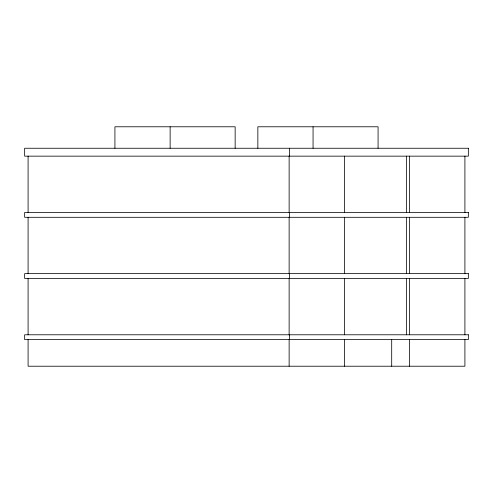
<?xml version="1.0" encoding="UTF-8"?>
<svg xmlns="http://www.w3.org/2000/svg" width="493" height="493" viewBox="0 0 493 493"><rect width="100%" height="100%" fill="white"/><g stroke="black" fill="none" stroke-linecap="round" stroke-linejoin="round"><path stroke-width="0.74" d="M464.911 156.152L464.911 212.489M464.911 217.302L464.911 273.64M464.911 278.446L464.911 334.784M464.911 339.591L464.911 366.219L28.089 366.219L28.089 339.591M409.529 156.152L409.529 212.489M409.529 217.302L409.529 273.64M409.529 278.446L409.529 334.784M409.529 339.591L409.529 366.219M406.596 156.152L406.596 212.489M406.596 217.302L406.596 273.64M406.596 278.446L406.596 334.784M391.695 339.591L391.695 366.219M378.076 148.251L378.076 126.781L257.851 126.781L257.851 148.251M344.515 156.152L344.515 212.489M344.515 217.302L344.515 273.64M344.515 278.446L344.515 334.784M344.515 339.591L344.515 366.219M313.061 126.781L313.061 148.251M289.588 148.251L289.588 156.152M289.588 212.489L289.588 217.302M289.588 273.64L289.588 278.446M289.588 334.784L289.588 339.591M289.132 156.152L289.132 212.489M289.132 217.302L289.132 273.64M289.132 278.446L289.132 334.784M289.132 339.591L289.132 366.219M235.149 148.251L235.149 126.781L114.924 126.781L114.924 148.251M170.134 126.781L170.134 148.251M28.089 156.152L28.089 212.489M28.089 217.302L28.089 273.64M28.089 278.446L28.089 334.784M468.35 148.251L24.65 148.251L24.65 156.152L468.35 156.152L468.35 148.251M468.35 212.489L24.65 212.489L24.65 217.302L468.35 217.302L468.35 212.489M468.35 273.64L24.65 273.64L24.65 278.446L468.35 278.446L468.35 273.64M468.35 334.784L24.65 334.784L24.65 339.591L468.35 339.591L468.35 334.784"/></g></svg>
